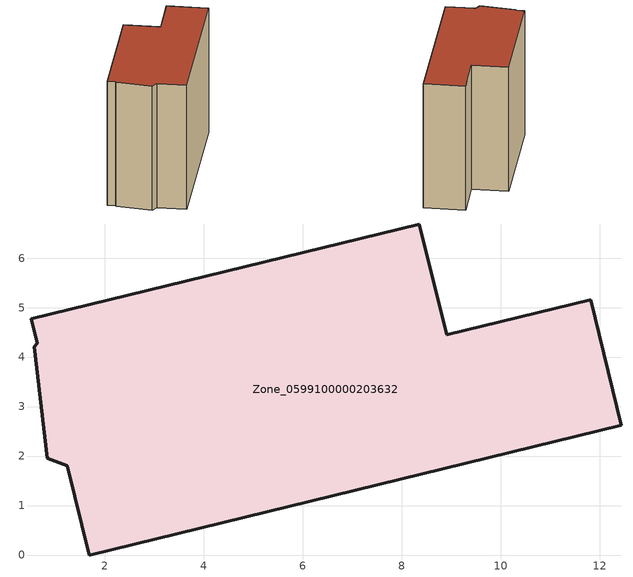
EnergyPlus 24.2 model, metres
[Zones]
Zone_0599100000203632
 floor ground (C_G): 0.63,4.28 0.51,4.77 8.36,6.69 8.91,4.45 11.82,5.16 12.44,2.62 1.69,0 1.24,1.8 0.84,1.95 0.57,4.21 z0
 wall outside (C_F): 1.69,0 12.44,2.62 11.82,5.16 8.91,4.45 8.36,6.69 0.51,4.77 0.63,4.28 0.57,4.21 0.84,1.95 1.24,1.8 1.69,0 z0:8.44
 roof outside (C_R): 0.63,4.28 0.57,4.21 0.84,1.95 1.24,1.8 1.69,0 12.44,2.62 11.82,5.16 8.91,4.45 8.36,6.69 0.51,4.77 z8.44
[BUILDING]
Pand.0599100000203632: North Axis=0; Terrain=City; Loads Convergence Tolerance Value=0.04; Temperature Convergence Tolerance Value=0.4; Solar Distribution=FullExterior; Maximum Number of Warmup Days=25; Minimum Number of Warmup Days=1
[Site:Location]
Rotterdam.The.Hague.AP_ZH_NLD Design_Conditions: Latitude=51.96; Longitude=4.45; Time Zone=1; Elevation=-4.5
[SITE:GROUNDTEMPERATURE:BUILDINGSURFACE]
18, 18, 18, 18, 18, 18, 18, 18, 18, 18, 18, 18
[MATERIAL] Thermal Absorptance=0.9; Solar Absorptance=0.7; Visible Absorptance=0.7
Name | Roughness | Thickness | Conductivity | Density | Specific Heat
G.TI.1946 | MediumSmooth | 0.15 | 1 | 540 | 1210
F.TI.1946 | Rough | 0.3 | 0.857143 | 1920 | 840
R.TI.1946 | MediumRough | 0.2 | 0.1 | 1500 | 1000
[CONSTRUCTION]
C_G: G.TI.1946
C_F: F.TI.1946
C_R: R.TI.1946
[ZONE]
Zone_0599100000203632: Type=1; Multiplier=1; Ceiling Height=Autocalculate; Volume=Autocalculate; Floor Area=autocalculate; Part of Total Floor Area=Yes
[ZONEINFILTRATION:DESIGNFLOWRATE]
Infil_Zone_0599100000203632: Zone or ZoneList or Space or SpaceList=Zone_0599100000203632; Schedule=AlwaysOn; Design Flow Rate Calculation Method=Flow/Area; Flow Rate per Floor Area=0.003; Constant Term Coefficient=1; Temperature Term Coefficient=0; Velocity Term Coefficient=0; Velocity Squared Term Coefficient=0
[HVACTEMPLATE:ZONE:IDEALLOADSAIRSYSTEM]
Zone_0599100000203632: Maximum Heating Supply Air Temperature=50; Minimum Cooling Supply Air Temperature=13; Maximum Heating Supply Air Humidity Ratio=0.0156; Minimum Cooling Supply Air Humidity Ratio=0.0077; Heating Limit=NoLimit; Cooling Limit=NoLimit; Dehumidification Control Type=ConstantSensibleHeatRatio; Cooling Sensible Heat Ratio=0.7; Dehumidification Setpoint=60; Humidification Control Type=None; Humidification Setpoint=30; Outdoor Air Method=None; Outdoor Air Flow Rate per Person=0.00944; Outdoor Air Flow Rate per Zone Floor Area=0; Outdoor Air Flow Rate per Zone=0; Demand Controlled Ventilation Type=None; Outdoor Air Economizer Type=NoEconomizer; Heat Recovery Type=None; Sensible Heat Recovery Effectiveness=0.7; Latent Heat Recovery Effectiveness=0.65
[ZONECONTROL:THERMOSTAT]
ThermostatControl_Zone_0599100000203632: Zone or ZoneList=Zone_0599100000203632; Control Type Schedule=DualSetpointControlType; Control 1=Thermostat_Zone_0599100000203632; Temperature Difference Between Cutout And Setpoint=0
[THERMOSTATSETPOINT:DUALSETPOINT]
Thermostat_Zone_0599100000203632: Heating Setpoint Temperature Schedule=HeatingSetpoint_Zone_0599100000203632; Cooling Setpoint Temperature Schedule=CoolingSetpoint_Zone_0599100000203632
[SCHEDULE:COMPACT]
HeatingSetpoint_Zone_0599100000203632: Through: 12/31, For: AllDays, Until: 24:00, 21
CoolingSetpoint_Zone_0599100000203632: Through: 12/31, For: AllDays, Until: 24:00, 24
DualSetpointControlType: Through: 12/31, For: AllDays, Until: 24:00, 4
AlwaysOn: Through: 12/31, For: AllDays, Until: 24:00, 1
